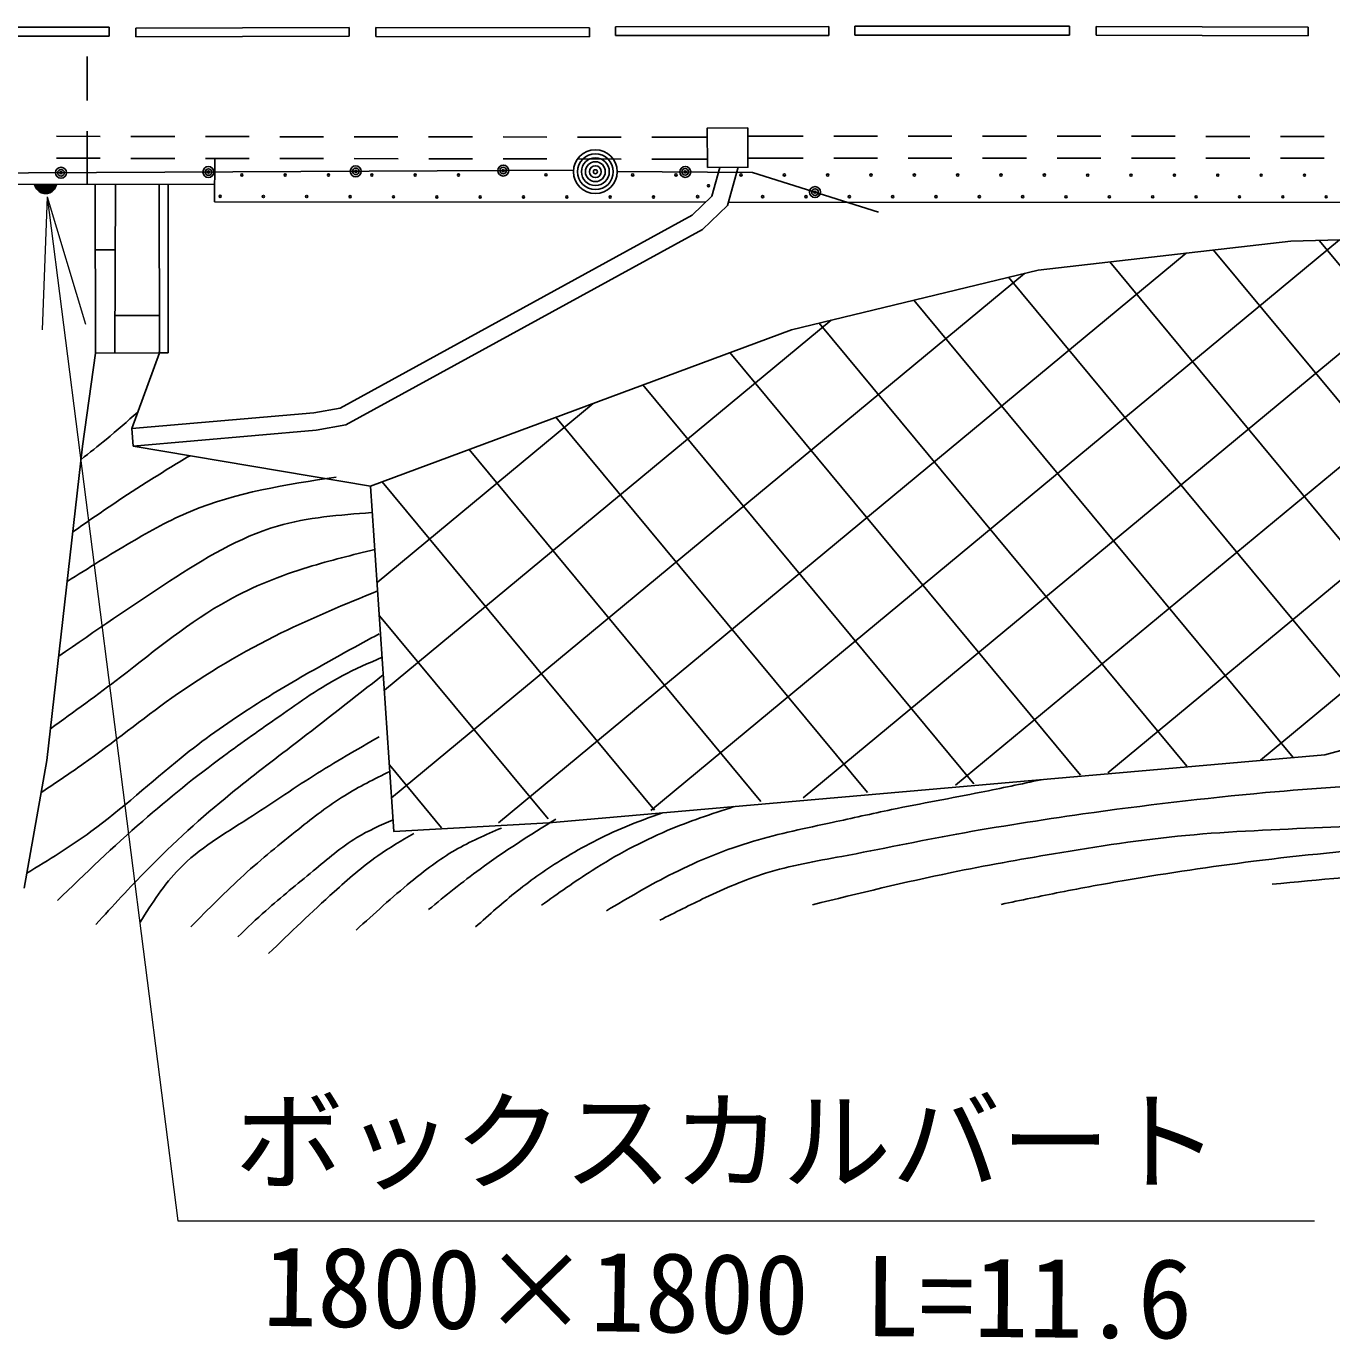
# Model space of a CAD drawing. Units: millimetres at full size, sheet at 1:1000; details may follow other scales. Extents: x 40000 to 680000, y 20000 to 380000.
# Drawn here: x 155325 to 185142, y 255401 to 285417 of the extents above; entities that cross this region are included whole.
import ezdxf
from ezdxf.enums import TextEntityAlignment as Align

# ---------------------------------------------------------------- set-up
doc = ezdxf.new("R2010")
doc.units = ezdxf.units.MM
doc.header["$LTSCALE"] = 1000
for name, color, linetype, lineweight in [('M-BGD', 7, 'Continuous', 25), ('M-STR-HTXT', 7, 'Continuous', 13), ('M-STR-STRC', 7, 'Continuous', 25)]:
    doc.layers.add(name, color=color, linetype=linetype, lineweight=lineweight)
doc.styles.add('ＭＳ ゴシック', font='')
doc.styles.get('ＭＳ ゴシック').set_extended_font_data('MS Gothic')

msp = doc.modelspace()

# ---------------------------------------------------------------- hatches: boundary and pattern name
at = {"layer": 'M-BGD'}
h = msp.add_hatch(dxfattribs=at)
h.set_pattern_fill('USER', color=256, style=0, pattern_type=2)
h.set_pattern_definition([(39.65754, (210516523, 128926271), (-1276.39504, 1539.74534), []), (129.65754, (210516523, 128926271), (-1539.74534, -1276.39504), [])])
h.paths.add_polyline_path([(271264, 281420), (265853, 281378), (253799, 278073), (245261, 277916), (231863, 279169), (227358, 280605), (226954, 281354), (226390, 281849), (221906, 282400), (203539, 282374), (198007, 281387), (196844, 280839), (190138, 280665), (184211, 280504), (178434, 279843), (172804, 278483), (163190, 274905), (163722, 267013), (184988, 268767), (202727, 273581), (223715, 277707), (236765, 273371), (248697, 272842), (263225, 276359), (271323, 278639)])

# ---------------------------------------------------------------- linework, layer by layer
for p, q in [((157221, 285394), (152351, 285394)), ((152351, 285194), (157221, 285194)), ((157221, 285194), (157221, 285394)), ((162696, 285389), (157830, 285372)), ((157830, 285372), (157830, 285172)), ((157830, 285172), (162697, 285189)), ((162697, 285189), (162696, 285389)), ((163307, 285386), (163306, 285186)), ((163306, 285186), (168188, 285179)), ((168189, 285379), (163307, 285386)), ((168188, 285179), (168189, 285379)), ((173657, 285409), (168785, 285407)), ((168785, 285407), (168785, 285207)), ((168785, 285207), (173657, 285209)), ((173657, 285409), (173657, 285209)), ((179154, 285416), (174252, 285417)), ((174252, 285417), (174252, 285217)), ((174252, 285217), (179154, 285216)), ((179154, 285216), (179154, 285416)), ((179762, 285412), (179761, 285212)), ((179761, 285212), (184601, 285200)), ((184601, 285400), (179762, 285412)), ((184601, 285400), (184601, 285200)), ((156713, 283723), (156713, 284723)), ((157015, 282900), (156015, 282902)), ((156713, 281826), (156713, 283023)), ((158715, 282898), (157715, 282899)), ((160415, 282895), (159415, 282897)), ((162115, 282893), (161115, 282894)), ((163815, 282890), (162815, 282892)), ((165515, 282888), (164515, 282889)), ((167215, 282885), (166215, 282887)), ((168915, 282883), (167915, 282884)), ((170878, 282880), (169615, 282882)), ((173068, 282903), (171803, 282904)), ((174768, 282903), (173768, 282903)), ((176468, 282903), (175468, 282903)), ((178168, 282902), (177168, 282903)), ((179868, 282902), (178868, 282902)), ((181568, 282902), (180568, 282902)), ((183268, 282901), (182268, 282901)), ((184968, 282901), (183968, 282901)), ((157016, 282400), (156016, 282402)), ((158716, 282398), (157716, 282399)), ((160416, 282395), (159416, 282397)), ((159627, 281406), (159629, 282396)), ((162116, 282393), (161116, 282394)), ((163816, 282390), (162816, 282392)), ((165516, 282388), (164516, 282389)), ((167216, 282385), (166216, 282387)), ((168916, 282383), (167916, 282384)), ((170881, 282380), (169616, 282382)), ((173068, 282403), (171805, 282404)), ((174768, 282403), (173768, 282403)), ((176468, 282403), (175468, 282403)), ((178168, 282402), (177168, 282402)), ((179868, 282402), (178868, 282402)), ((181568, 282402), (180568, 282402)), ((183268, 282401), (182268, 282401)), ((184968, 282401), (183968, 282401)), ((159628, 281808), (152137, 281797)), ((155536, 281772), (155996, 281773)), ((155986, 281743), (155546, 281742)), ((155556, 281712), (155976, 281713)), ((155946, 281683), (155586, 281682)), ((155616, 281652), (155916, 281653)), ((155866, 281622), (155666, 281622)), ((156899, 281806), (156903, 277944)), ((157363, 281805), (157350, 277947)), ((158363, 281816), (158367, 277953)), ((158567, 277954), (158563, 281816)), ((170848, 281401), (159627, 281406)), ((157358, 280309), (156901, 280311)), ((158353, 278806), (157353, 278810)), ((156903, 277944), (158367, 277953)), ((158367, 277953), (157732, 276223)), ((158350, 277953), (158367, 277986)), ((158567, 277954), (158367, 277953))]:
    msp.add_line(p, q, dxfattribs=at)
for points in [[(170881, 282191), (171806, 282195), (171802, 283096), (170877, 283092)], [(156016, 281803), (155996, 281743), (155966, 281693), (155916, 281643), (155866, 281612), (155806, 281592), (155726, 281592), (155666, 281612), (155616, 281642), (155566, 281692), (155536, 281742), (155516, 281802)]]:
    msp.add_lwpolyline(points, close=True, dxfattribs=at)
for points in [[(157732, 276223), (161892, 276586), (162494, 276688), (170534, 281102), (170985, 281531), (171167, 282192)], [(157767, 275824), (161943, 276189), (162627, 276305), (170772, 280776), (171341, 281318), (171582, 282194)], [(203663, 282397), (198007, 281387), (171364, 281400)], [(198007, 281387), (196844, 280839), (190138, 280665), (184211, 280503), (178434, 279843), (172804, 278483), (163190, 274905)], [(156903, 277944), (156611, 275818), (155795, 268639), (155273, 265718)], [(157732, 276223), (157767, 275824), (163190, 274905)], [(163190, 274905), (163722, 267013), (167264, 267214)], [(202727, 273581), (184988, 268767), (167264, 267214)]]:
    msp.add_lwpolyline(points, dxfattribs=at)
for centre, radius in [((168323, 282094), 500), ((168323, 282094), 409), ((168323, 282094), 318), ((168323, 282094), 227), ((168323, 282094), 136), ((160247, 282019), 25), ((161237, 282018), 25), ((162227, 282018), 25), ((163217, 282017), 25), ((164207, 282017), 25), ((165197, 282016), 25), ((167195, 282021), 25), ((168323, 282094), 45.5), ((169175, 282020), 25), ((170165, 282020), 25), ((171650, 282019), 25), ((172640, 282019), 25), ((173630, 282018), 25), ((174619, 282018), 25), ((175609, 282017), 25), ((176599, 282017), 25), ((177589, 282016), 25), ((178579, 282016), 25), ((179569, 282015), 25), ((180559, 282015), 25), ((181549, 282014), 25), ((182539, 282014), 25), ((183529, 282013), 25), ((184519, 282013), 25), ((159754, 281530), 25), ((160741, 281527), 25), ((161731, 281527), 25), ((170659, 281525), 25), ((170907, 281772), 25), ((162721, 281522), 25), ((163711, 281518), 25), ((164701, 281517), 25), ((165691, 281517), 25), ((166681, 281516), 25), ((167671, 281516), 25), ((168661, 281515), 25), ((169651, 281515), 25), ((172144, 281524), 25), ((173134, 281523), 25), ((174124, 281523), 25), ((175114, 281522), 25), ((176104, 281522), 25), ((177094, 281521), 25), ((178084, 281521), 25), ((179074, 281520), 25), ((180064, 281520), 25), ((181054, 281520), 25), ((182044, 281519), 25), ((183034, 281519), 25), ((184024, 281518), 25), ((185014, 281518), 25)]:
    msp.add_circle(centre, radius, dxfattribs=at)
for points, knots in [([(157871, 276601), (157633, 276390), (157395, 276179), (157150, 275977), (156961, 275821), (156769, 275669), (156577, 275518)], [0, 0, 0, 0, 1, 1, 1, 2, 2, 2, 2]), ([(159066, 275604), (158729, 275402), (158393, 275200), (158062, 274989), (157494, 274630), (156941, 274247), (156388, 273864)], [0, 0, 0, 0, 1, 1, 1, 2, 2, 2, 2]), ([(156260, 272730), (156742, 273033), (157225, 273336), (157718, 273626), (158158, 273885), (158606, 274133), (159073, 274329), (160120, 274768), (161261, 274941), (162402, 275114)], [0, 0, 0, 0, 1, 1, 1, 2, 2, 2, 3, 3, 3, 3]), ([(163213, 274302), (162483, 274249), (161752, 274196), (161064, 273995), (160187, 273739), (159380, 273243), (158597, 272735), (157734, 272173), (156899, 271596), (156065, 271019)], [0, 0, 0, 0, 1, 1, 1, 2, 2, 2, 3, 3, 3, 3]), ([(155877, 269365), (156415, 269752), (156952, 270139), (157479, 270544), (158280, 271158), (159057, 271813), (159937, 272298), (160512, 272616), (161131, 272861), (161761, 273056), (162265, 273212), (162776, 273336), (163288, 273460)], [0, 0, 0, 0, 1, 1, 1, 2, 2, 2, 3, 3, 3, 4, 4, 4, 4]), ([(163351, 272514), (162610, 272210), (161869, 271906), (161150, 271553), (160281, 271127), (159443, 270629), (158652, 270069), (157964, 269582), (157311, 269048), (156624, 268560), (156309, 268336), (155987, 268122), (155664, 267908)], [0, 0, 0, 0, 1, 1, 1, 2, 2, 2, 3, 3, 3, 4, 4, 4, 4]), ([(155334, 266060), (155833, 266365), (156332, 266669), (156802, 267012), (157518, 267533), (158167, 268143), (158859, 268698), (159363, 269103), (159890, 269479), (160433, 269830), (160903, 270135), (161386, 270421), (161873, 270698), (162374, 270982), (162879, 271258), (163385, 271533)], [0, 0, 0, 0, 1, 1, 1, 2, 2, 2, 3, 3, 3, 4, 4, 4, 5, 5, 5, 5]), ([(284049, 271607), (283544, 271191), (283038, 270774), (282511, 270383), (282031, 270027), (281533, 269693), (281017, 269390), (280109, 268859), (279144, 268425), (278158, 268056), (277790, 267920), (277421, 267792), (277047, 267675), (276417, 267481), (275778, 267316), (275132, 267180), (274621, 267075), (274107, 266989), (273589, 266922), (272957, 266842), (272320, 266788), (271683, 266768), (271029, 266748), (270375, 266761), (269722, 266797), (269074, 266835), (268428, 266893), (267782, 266946), (266754, 267035), (265725, 267107), (264697, 267184), (263871, 267247), (263045, 267310), (262219, 267374), (261419, 267435), (260619, 267492), (259819, 267559), (259131, 267617), (258444, 267682), (257755, 267707), (256401, 267756), (255044, 267650), (253688, 267569), (252448, 267496), (251210, 267442), (249973, 267367), (248969, 267304), (247965, 267237), (246963, 267149), (246338, 267098), (245713, 267043), (245086, 266988), (244202, 266914), (243314, 266849), (242428, 266889), (241780, 266918), (241133, 267003), (240499, 267144), (239894, 267278), (239301, 267460), (238711, 267652), (237705, 267983), (236707, 268329), (235698, 268642), (234691, 268959), (233670, 269230), (232646, 269488), (231585, 269755), (230518, 269997), (229447, 270220), (228723, 270371), (227998, 270516), (227267, 270606), (226519, 270695), (225764, 270725), (225012, 270778), (224332, 270823), (223654, 270884), (222975, 270935), (222150, 270994), (221323, 271045), (220498, 271018), (219813, 270996), (219130, 270918), (218447, 270858), (217736, 270794), (217025, 270748), (216315, 270690), (215388, 270610), (214462, 270513), (213538, 270400), (212136, 270229), (210740, 270019), (209348, 269782), (207853, 269534), (206362, 269270), (204881, 268944), (203832, 268713), (202788, 268455), (201730, 268296), (200472, 268106), (199192, 268060), (197915, 268042), (196413, 268015), (194914, 268021), (193417, 268103), (192519, 268155), (191623, 268229), (190726, 268252), (189495, 268285), (188262, 268218), (187031, 268146), (185895, 268079), (184760, 268004), (183627, 267903), (182233, 267774), (180842, 267612), (179455, 267416), (178493, 267279), (177533, 267126), (176577, 266957), (175700, 266794), (174829, 266609), (173949, 266447), (173363, 266338), (172774, 266238), (172207, 266061), (171738, 265915), (171284, 265716), (170839, 265505), (170488, 265338), (170143, 265163), (169798, 264989)], [0, 0, 0, 0, 1, 1, 1, 2, 2, 2, 3, 3, 3, 4, 4, 4, 5, 5, 5, 6, 6, 6, 7, 7, 7, 8, 8, 8, 9, 9, 9, 10, 10, 10, 11, 11, 11, 12, 12, 12, 13, 13, 13, 14, 14, 14, 15, 15, 15, 16, 16, 16, 17, 17, 17, 18, 18, 18, 19, 19, 19, 20, 20, 20, 21, 21, 21, 22, 22, 22, 23, 23, 23, 24, 24, 24, 25, 25, 25, 26, 26, 26, 27, 27, 27, 28, 28, 28, 29, 29, 29, 30, 30, 30, 31, 31, 31, 32, 32, 32, 33, 33, 33, 34, 34, 34, 35, 35, 35, 36, 36, 36, 37, 37, 37, 38, 38, 38, 39, 39, 39, 40, 40, 40, 41, 41, 41, 42, 42, 42, 43, 43, 43, 44, 44, 44, 44]), ([(173286, 265343), (174340, 265601), (175393, 265858), (176455, 266077), (177230, 266236), (178009, 266375), (178790, 266506), (179791, 266674), (180795, 266829), (181805, 266925), (182845, 267022), (183890, 267058), (184933, 267108), (185951, 267154), (186966, 267213), (187982, 267277), (188771, 267324), (189560, 267378), (190350, 267408), (191638, 267458), (192928, 267449), (194218, 267435), (195182, 267426), (196146, 267414), (197110, 267401), (197721, 267392), (198331, 267386), (198942, 267379), (199614, 267373), (200285, 267373), (200957, 267379), (201673, 267386), (202390, 267401), (203097, 267488), (203862, 267582), (204616, 267759), (205370, 267930), (206322, 268147), (207273, 268352), (208224, 268566), (208897, 268719), (209571, 268870), (210245, 269016), (211245, 269233), (212247, 269437), (213256, 269601), (214170, 269747), (215089, 269858), (216010, 269945), (216955, 270030), (217902, 270086), (218851, 270112), (219946, 270140), (221043, 270131), (222134, 270044), (223405, 269939), (224665, 269729), (225924, 269518), (226733, 269381), (227542, 269244), (228348, 269094), (229482, 268878), (230611, 268639), (231736, 268383), (232854, 268131), (233970, 267868), (235070, 267548), (235996, 267282), (236913, 266985), (237836, 266700), (238624, 266459), (239416, 266233), (240225, 266074), (241248, 265870), (242297, 265774), (243340, 265798), (244438, 265823), (245528, 265980), (246620, 266108), (248698, 266356), (250778, 266455), (252862, 266591), (254244, 266691), (255628, 266791), (257011, 266771), (257774, 266760), (258536, 266712), (259299, 266666), (260639, 266584), (261979, 266505), (263318, 266423), (264097, 266375), (264876, 266329), (265654, 266282), (266760, 266222), (267864, 266178), (268972, 266101), (270335, 266010), (271700, 265878), (273059, 265963), (274132, 266036), (275197, 266251), (276246, 266523), (277320, 266802), (278376, 267147), (279383, 267601), (280239, 267994), (281060, 268460), (281860, 268957), (282293, 269226), (282719, 269504), (283137, 269793), (283828, 270271), (284497, 270781), (285166, 271291)], [0, 0, 0, 0, 1, 1, 1, 2, 2, 2, 3, 3, 3, 4, 4, 4, 5, 5, 5, 6, 6, 6, 7, 7, 7, 8, 8, 8, 9, 9, 9, 10, 10, 10, 11, 11, 11, 12, 12, 12, 13, 13, 13, 14, 14, 14, 15, 15, 15, 16, 16, 16, 17, 17, 17, 18, 18, 18, 19, 19, 19, 20, 20, 20, 21, 21, 21, 22, 22, 22, 23, 23, 23, 24, 24, 24, 25, 25, 25, 26, 26, 26, 27, 27, 27, 28, 28, 28, 29, 29, 29, 30, 30, 30, 31, 31, 31, 32, 32, 32, 33, 33, 33, 34, 34, 34, 35, 35, 35, 36, 36, 36, 37, 37, 37, 38, 38, 38, 38]), ([(156036, 265438), (156676, 266055), (157316, 266671), (157984, 267255), (158579, 267775), (159197, 268270), (159832, 268739), (160253, 269051), (160683, 269351), (161113, 269654), (161576, 269979), (162040, 270307), (162538, 270570), (162835, 270728), (163144, 270862), (163454, 270996)], [0, 0, 0, 0, 1, 1, 1, 2, 2, 2, 3, 3, 3, 4, 4, 4, 5, 5, 5, 5]), ([(163480, 270599), (162811, 270072), (162141, 269545), (161466, 269026), (160971, 268646), (160473, 268270), (159990, 267875), (159325, 267333), (158688, 266755), (158086, 266143), (157686, 265736), (157301, 265314), (156917, 264892)], [0, 0, 0, 0, 1, 1, 1, 2, 2, 2, 3, 3, 3, 4, 4, 4, 4]), ([(163384, 269179), (162879, 268889), (162374, 268599), (161885, 268289), (161384, 267972), (160899, 267634), (160395, 267311), (159844, 266958), (159270, 266624), (158821, 266165), (158472, 265808), (158199, 265377), (157925, 264945)], [0, 0, 0, 0, 1, 1, 1, 2, 2, 2, 3, 3, 3, 4, 4, 4, 4]), ([(237150, 265805), (236148, 266099), (235147, 266393), (234140, 266669), (233486, 266848), (232830, 267021), (232172, 267187), (231543, 267347), (230913, 267501), (230281, 267651), (229589, 267812), (228895, 267963), (228202, 268123), (227226, 268348), (226251, 268594), (225260, 268723), (224462, 268823), (223655, 268845), (222849, 268890), (221634, 268958), (220422, 269077), (219210, 269083), (217654, 269076), (216101, 268885), (214547, 268728), (213838, 268657), (213128, 268594), (212428, 268470), (211770, 268352), (211121, 268184), (210470, 268030), (209906, 267897), (209340, 267774), (208774, 267649), (207867, 267450), (206958, 267265), (206055, 267037), (205223, 266828), (204396, 266584), (203549, 266474), (202948, 266397), (202337, 266387), (201728, 266388), (200952, 266387), (200179, 266405), (199407, 266444), (198188, 266511), (196973, 266616), (195756, 266702), (194898, 266763), (194039, 266811), (193179, 266837), (191834, 266879), (190488, 266859), (189144, 266807), (188328, 266775), (187512, 266730), (186698, 266670), (185581, 266585), (184466, 266473), (183354, 266335), (182382, 266211), (181412, 266067), (180446, 265903), (179944, 265817), (179443, 265726), (178943, 265628), (178492, 265539), (178042, 265444), (177591, 265349)], [0, 0, 0, 0, 1, 1, 1, 2, 2, 2, 3, 3, 3, 4, 4, 4, 5, 5, 5, 6, 6, 6, 7, 7, 7, 8, 8, 8, 9, 9, 9, 10, 10, 10, 11, 11, 11, 12, 12, 12, 13, 13, 13, 14, 14, 14, 15, 15, 15, 16, 16, 16, 17, 17, 17, 18, 18, 18, 19, 19, 19, 20, 20, 20, 21, 21, 21, 22, 22, 22, 23, 23, 23, 23]), ([(159084, 264836), (159482, 265240), (159880, 265644), (160298, 266024), (160700, 266389), (161122, 266733), (161548, 267072), (161885, 267340), (162225, 267606), (162590, 267832), (162923, 268039), (163276, 268214), (163629, 268389)], [0, 0, 0, 0, 1, 1, 1, 2, 2, 2, 3, 3, 3, 4, 4, 4, 4]), ([(183781, 265809), (184854, 265912), (185926, 266015), (187002, 266081), (187749, 266127), (188498, 266155), (189248, 266178), (190005, 266200), (190763, 266216), (191521, 266197), (192247, 266180), (192971, 266135), (193697, 266084), (196000, 265927), (198306, 265747), (200613, 265817), (201741, 265848), (202871, 265943), (203986, 266121), (204641, 266226), (205291, 266361), (205942, 266489), (207029, 266704), (208119, 266892), (209207, 267103), (210064, 267272), (210920, 267450), (211783, 267587), (212524, 267705), (213271, 267791), (214018, 267878), (214627, 267948), (215236, 268018), (215847, 268075), (217009, 268176), (218175, 268219), (219345, 268280), (220262, 268329), (221182, 268391), (222092, 268319), (222796, 268260), (223494, 268121), (224194, 268009), (224947, 267888), (225702, 267798), (226454, 267680), (227035, 267585), (227614, 267477), (228192, 267361), (229381, 267122), (230562, 266846), (231733, 266530), (232379, 266356), (233022, 266169), (233662, 265971), (233994, 265869), (234325, 265764), (234656, 265658)], [0, 0, 0, 0, 1, 1, 1, 2, 2, 2, 3, 3, 3, 4, 4, 4, 5, 5, 5, 6, 6, 6, 7, 7, 7, 8, 8, 8, 9, 9, 9, 10, 10, 10, 11, 11, 11, 12, 12, 12, 13, 13, 13, 14, 14, 14, 15, 15, 15, 16, 16, 16, 17, 17, 17, 18, 18, 18, 19, 19, 19, 19]), ([(168578, 265204), (169082, 265503), (169585, 265803), (170109, 266065), (170696, 266359), (171308, 266607), (171936, 266794), (172527, 266970), (173132, 267093), (173735, 267223), (174187, 267319), (174637, 267422), (175089, 267516), (175768, 267658), (176452, 267778), (177133, 267914), (177591, 268004), (178047, 268102), (178504, 268199)], [0, 0, 0, 0, 1, 1, 1, 2, 2, 2, 3, 3, 3, 4, 4, 4, 5, 5, 5, 6, 6, 6, 6]), ([(165588, 264834), (165900, 265114), (166213, 265395), (166541, 265657), (166876, 265923), (167227, 266169), (167591, 266394), (168039, 266670), (168508, 266914), (168993, 267116), (169278, 267234), (169569, 267338), (169859, 267442)], [0, 0, 0, 0, 1, 1, 1, 2, 2, 2, 3, 3, 3, 4, 4, 4, 4]), ([(167090, 265329), (167473, 265601), (167856, 265874), (168252, 266127), (168798, 266474), (169370, 266784), (169964, 267035), (170461, 267245), (170974, 267415), (171487, 267584)], [0, 0, 0, 0, 1, 1, 1, 2, 2, 2, 3, 3, 3, 3]), ([(163704, 267284), (163421, 267159), (163138, 267034), (162876, 266876), (162520, 266661), (162202, 266383), (161880, 266114), (161516, 265812), (161147, 265520), (160795, 265206), (160579, 265013), (160370, 264813), (160160, 264612)], [0, 0, 0, 0, 1, 1, 1, 2, 2, 2, 3, 3, 3, 4, 4, 4, 4]), ([(164512, 265230), (164899, 265547), (165287, 265863), (165690, 266158), (166246, 266566), (166832, 266933), (167418, 267300)], [0, 0, 0, 0, 1, 1, 1, 2, 2, 2, 2]), ([(160861, 264228), (161354, 264702), (161847, 265177), (162355, 265638), (162675, 265927), (163000, 266211), (163351, 266457), (163617, 266643), (163897, 266808), (164177, 266973)], [0, 0, 0, 0, 1, 1, 1, 2, 2, 2, 3, 3, 3, 3]), ([(162862, 264763), (163271, 265137), (163679, 265510), (164108, 265863), (164429, 266128), (164762, 266381), (165121, 266589), (165458, 266785), (165817, 266940), (166176, 267095)], [0, 0, 0, 0, 1, 1, 1, 2, 2, 2, 3, 3, 3, 3])]:
    msp.add_open_spline(points, degree=3, knots=knots, dxfattribs=at)
at = {"layer": 'M-STR-HTXT'}
for p, q in [((155805, 281518), (155687, 278479)), ((155805, 281518), (158783, 258117)), ((155805, 281518), (156679, 278606)), ((158783, 258117), (184749, 258117))]:
    msp.add_line(p, q, dxfattribs=at)
at = {"layer": 'M-STR-STRC'}
for points in [[(167824, 282126), (152254, 282052), (149198, 278678)], [(174787, 281170), (171913, 282079), (168822, 282100)]]:
    msp.add_lwpolyline(points, dxfattribs=at)
for centre, radius in [((156118, 282070), 125), ((159485, 282086), 125), ((159485, 282086), 75), ((162851, 282102), 125), ((162851, 282102), 75), ((166218, 282119), 125), ((166218, 282119), 75), ((170376, 282089), 125), ((170376, 282089), 75), ((156118, 282070), 75), ((156118, 282070), 25), ((159485, 282086), 25), ((162851, 282102), 25), ((166218, 282119), 25), ((170376, 282089), 25), ((173340, 281627), 125), ((173340, 281627), 75), ((173340, 281627), 25)]:
    msp.add_circle(centre, radius, dxfattribs=at)

# ---------------------------------------------------------------- texts
at = {"layer": 'M-STR-HTXT', "style": 'ＭＳ ゴシック'}
msp.add_text('ボックスカルバート', height=1833, dxfattribs=at).set_placement((160083, 258468), align=Align.BOTTOM_LEFT)
for s, rotation, p in [('1800×1800', 359.061, (160707, 255172)), ('L=11.6', 359.568, (174465, 254935))]:
    msp.add_text(s, height=1833, rotation=rotation, dxfattribs=at).set_placement(p, align=Align.BOTTOM_LEFT)

doc.saveas('drawing.dxf')
